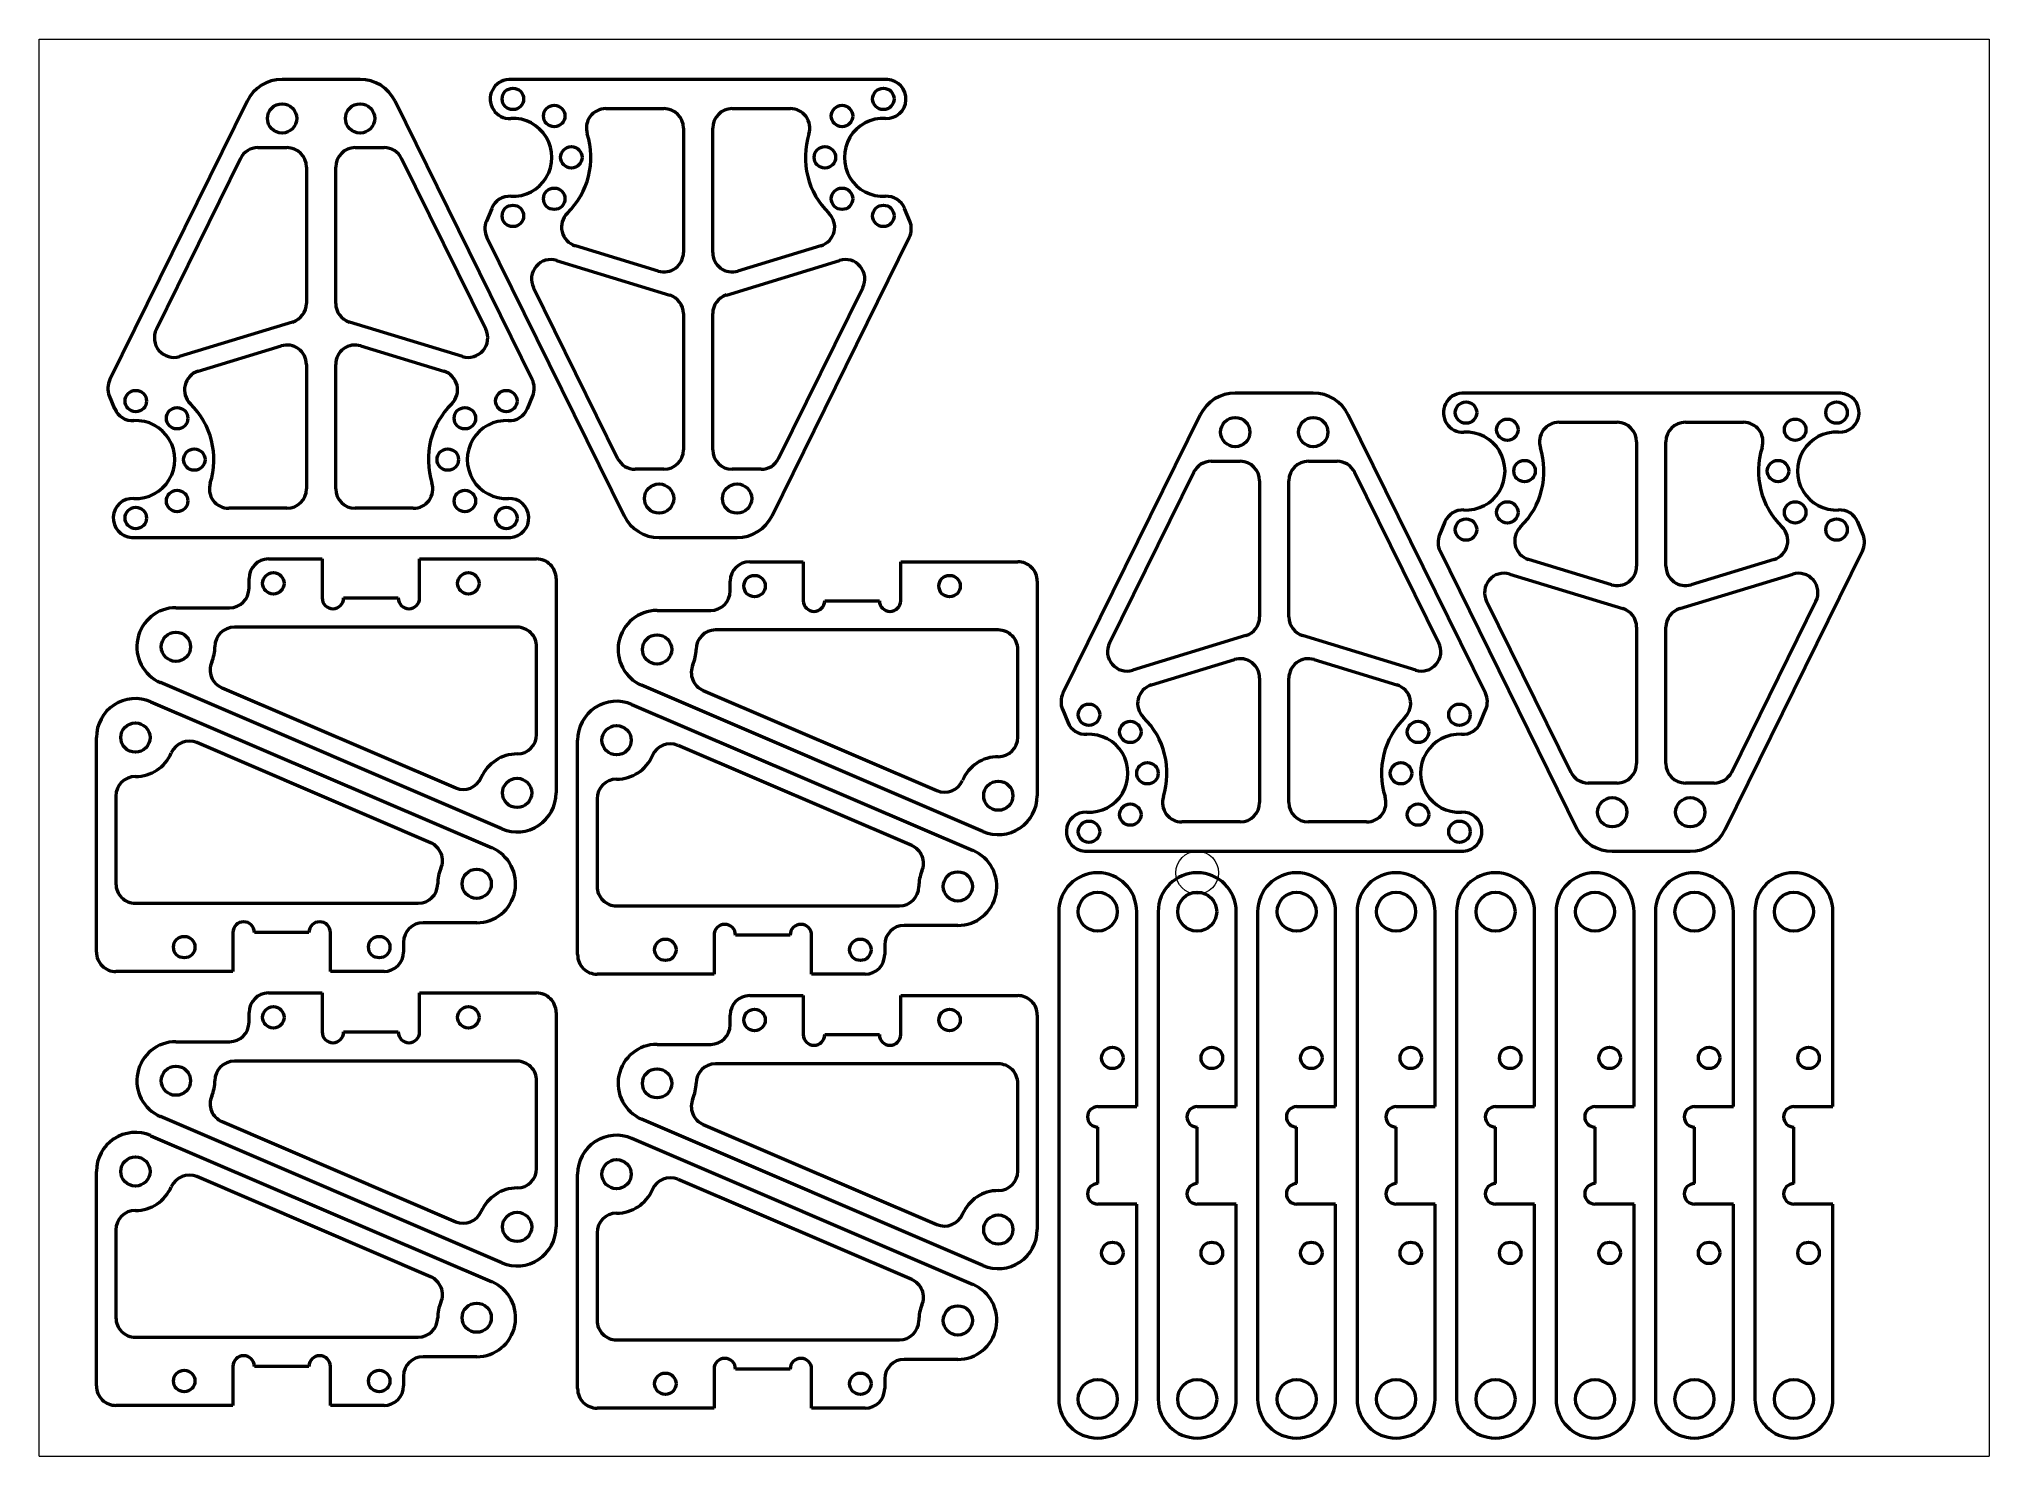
# Model space of a CAD drawing. Extents: x 0 to 200, y 0 to 145.
import ezdxf

# ---------------------------------------------------------------- set-up
doc = ezdxf.new("R2010")
doc.units = 0
doc.layers.get('0').update_dxf_attribs({"linetype": 'continuous', "lineweight": 13})
doc.layers.add('Visible (ISO)', color=7, linetype='continuous', lineweight=50)

msp = doc.modelspace()

# ---------------------------------------------------------------- linework, layer by layer
at = {"linetype": 'continuous'}
for p, q in [((0, 0), (0, 145.36)), ((0, 145.36), (200, 145.36)), ((200, 145.36), (200, 0)), ((0, 0), (200, 0))]:
    msp.add_line(p, q, dxfattribs=at)
msp.add_circle((118.79, 59.84), 2.2, dxfattribs=at)
at = {"layer": 'Visible (ISO)'}
for p, q in [((32.93, 141.22), (24.93, 141.22)), ((86.6, 141.22), (48.6, 141.22)), ((21.34, 138.98), (7.27, 110.42)), ((50.59, 110.42), (36.52, 138.98)), ((58.14, 138.22), (64.1, 138.22)), ((71.1, 138.22), (77.06, 138.22)), ((66.1, 136.22), (66.1, 123.47)), ((69.1, 123.47), (69.1, 136.22)), ((22.46, 134.22), (25.43, 134.22)), ((32.43, 134.22), (35.39, 134.22)), ((12.04, 115.58), (20.67, 133.1)), ((27.43, 132.22), (27.43, 118.24)), ((30.43, 118.24), (30.43, 132.22)), ((37.18, 133.1), (45.82, 115.58)), ((46.44, 127.99), (45.89, 126.66)), ((89.32, 126.66), (88.77, 127.99)), ((45.94, 125.01), (60.01, 96.45)), ((63.52, 121.55), (55.01, 124.16)), ((80.19, 124.16), (71.69, 121.55)), ((75.19, 96.45), (89.26, 125.01)), ((53.09, 122.65), (64.69, 119.1)), ((70.52, 119.1), (82.11, 122.65)), ((59.34, 102.33), (50.71, 119.85)), ((84.49, 119.85), (75.86, 102.33)), ((26.01, 116.33), (14.42, 112.78)), ((43.44, 112.78), (31.84, 116.33)), ((66.1, 117.19), (66.1, 103.22)), ((69.1, 103.22), (69.1, 117.19)), ((16.33, 111.28), (24.84, 113.88)), ((33.01, 113.88), (41.52, 111.28)), ((27.43, 111.97), (27.43, 99.22)), ((30.43, 99.22), (30.43, 111.97)), ((7.21, 108.77), (7.76, 107.44)), ((50.09, 107.44), (50.64, 108.77)), ((130.69, 109.04), (122.69, 109.04)), ((184.36, 109.04), (146.36, 109.04)), ((119.1, 106.81), (105.02, 78.25)), ((148.35, 78.25), (134.27, 106.81)), ((155.9, 106.04), (161.86, 106.04)), ((168.86, 106.04), (174.82, 106.04)), ((163.86, 104.04), (163.86, 91.29)), ((166.86, 91.29), (166.86, 104.04)), ((120.22, 102.04), (123.19, 102.04)), ((130.19, 102.04), (133.15, 102.04)), ((64.1, 101.22), (61.14, 101.22)), ((74.06, 101.22), (71.1, 101.22)), ((109.8, 83.4), (118.43, 100.93)), ((125.19, 100.04), (125.19, 86.07)), ((128.19, 86.07), (128.19, 100.04)), ((134.94, 100.93), (143.58, 83.4)), ((25.43, 97.22), (19.47, 97.22)), ((38.39, 97.22), (32.43, 97.22)), ((9.93, 94.22), (47.93, 94.22)), ((63.6, 94.22), (71.6, 94.22)), ((144.2, 95.82), (143.65, 94.49)), ((187.08, 94.49), (186.53, 95.82)), ((23.54, 92.02), (29.04, 92.02)), ((29.04, 92.02), (29.04, 88.02)), ((39.04, 92.02), (51.04, 92.02)), ((39.04, 88.02), (39.04, 92.02)), ((143.7, 92.84), (157.77, 64.27)), ((172.95, 64.27), (187.02, 92.84)), ((21.54, 89.02), (21.54, 90.02)), ((53.04, 90.02), (53.04, 68.02)), ((72.89, 91.74), (78.39, 91.74)), ((78.39, 91.74), (78.39, 87.74)), ((88.39, 91.74), (100.39, 91.74)), ((88.39, 87.74), (88.39, 91.74)), ((150.85, 90.48), (162.45, 86.93)), ((161.28, 89.38), (152.77, 91.98)), ((168.28, 86.93), (179.87, 90.48)), ((177.95, 91.98), (169.45, 89.38)), ((31.24, 88.02), (36.84, 88.02)), ((70.89, 88.74), (70.89, 89.74)), ((102.39, 89.74), (102.39, 67.74)), ((14.04, 87.02), (19.54, 87.02)), ((63.39, 86.74), (68.89, 86.74)), ((80.59, 87.74), (86.19, 87.74)), ((157.1, 70.16), (148.47, 87.68)), ((182.25, 87.68), (173.62, 70.16)), ((49.04, 85.02), (20.04, 85.02)), ((98.39, 84.74), (69.39, 84.74)), ((123.77, 84.16), (112.18, 80.61)), ((141.2, 80.61), (129.6, 84.16)), ((163.86, 85.02), (163.86, 71.04)), ((166.86, 71.04), (166.86, 85.02)), ((51.04, 74.02), (51.04, 83.02)), ((100.39, 73.74), (100.39, 82.74)), ((114.09, 79.1), (122.6, 81.71)), ((130.77, 81.71), (139.28, 79.1)), ((47.46, 64.34), (12.46, 79.34)), ((18.77, 78.82), (42.74, 68.54)), ((96.81, 64.06), (61.81, 79.06)), ((68.11, 78.54), (92.08, 68.27)), ((125.19, 79.79), (125.19, 67.04)), ((128.19, 67.04), (128.19, 79.79)), ((11.47, 77.38), (46.47, 62.38)), ((60.82, 77.1), (95.82, 62.1)), ((104.97, 76.6), (105.52, 75.27)), ((147.85, 75.27), (148.4, 76.6)), ((5.89, 51.7), (5.89, 73.7)), ((40.17, 62.9), (16.2, 73.18)), ((55.24, 51.43), (55.24, 73.43)), ((89.51, 62.63), (65.54, 72.9)), ((161.86, 69.04), (158.9, 69.04)), ((171.82, 69.04), (168.86, 69.04)), ((7.89, 67.7), (7.89, 58.7)), ((57.24, 67.43), (57.24, 58.43)), ((123.19, 65.04), (117.23, 65.04)), ((136.15, 65.04), (130.19, 65.04)), ((107.69, 62.04), (145.69, 62.04)), ((161.36, 62.04), (169.36, 62.04)), ((9.89, 56.7), (38.89, 56.7)), ((59.24, 56.43), (88.24, 56.43)), ((44.89, 54.7), (39.39, 54.7)), ((94.24, 54.43), (88.74, 54.43)), ((104.59, 55.84), (104.59, 5.84)), ((112.59, 35.84), (112.59, 55.84)), ((114.79, 55.84), (114.79, 5.84)), ((122.79, 35.84), (122.79, 55.84)), ((124.99, 55.84), (124.99, 5.84)), ((132.99, 35.84), (132.99, 55.84)), ((135.19, 55.84), (135.19, 5.84)), ((143.19, 35.84), (143.19, 55.84)), ((145.39, 55.84), (145.39, 5.84)), ((153.39, 35.84), (153.39, 55.84)), ((155.59, 55.84), (155.59, 5.84)), ((163.59, 35.84), (163.59, 55.84)), ((165.79, 55.84), (165.79, 5.84)), ((173.79, 35.84), (173.79, 55.84)), ((175.99, 55.84), (175.99, 5.84)), ((183.99, 35.84), (183.99, 55.84)), ((19.89, 53.7), (19.89, 49.7)), ((27.69, 53.7), (22.09, 53.7)), ((29.89, 49.7), (29.89, 53.7)), ((37.39, 52.7), (37.39, 51.7)), ((69.24, 53.43), (69.24, 49.43)), ((77.04, 53.43), (71.44, 53.43)), ((79.24, 49.43), (79.24, 53.43)), ((86.74, 52.43), (86.74, 51.43)), ((19.89, 49.7), (7.89, 49.7)), ((35.39, 49.7), (29.89, 49.7)), ((69.24, 49.43), (57.24, 49.43)), ((84.74, 49.43), (79.24, 49.43)), ((23.54, 47.5), (29.04, 47.5)), ((29.04, 47.5), (29.04, 43.5)), ((39.04, 47.5), (51.04, 47.5)), ((39.04, 43.5), (39.04, 47.5)), ((72.89, 47.23), (78.39, 47.23)), ((78.39, 47.23), (78.39, 43.23)), ((88.39, 47.23), (100.39, 47.23)), ((88.39, 43.23), (88.39, 47.23)), ((21.54, 44.5), (21.54, 45.5)), ((53.04, 45.5), (53.04, 23.5)), ((70.89, 44.23), (70.89, 45.23)), ((102.39, 45.23), (102.39, 23.23)), ((14.04, 42.5), (19.54, 42.5)), ((31.24, 43.5), (36.84, 43.5)), ((63.39, 42.23), (68.89, 42.23)), ((80.59, 43.23), (86.19, 43.23)), ((49.04, 40.5), (20.04, 40.5)), ((98.39, 40.23), (69.39, 40.23)), ((51.04, 29.5), (51.04, 38.5)), ((100.39, 29.23), (100.39, 38.23)), ((47.46, 19.83), (12.46, 34.83)), ((18.77, 34.3), (42.74, 24.03)), ((96.81, 19.55), (61.81, 34.55)), ((68.11, 34.02), (92.08, 23.75)), ((108.59, 35.84), (112.59, 35.84)), ((118.79, 35.84), (122.79, 35.84)), ((128.99, 35.84), (132.99, 35.84)), ((139.19, 35.84), (143.19, 35.84)), ((149.39, 35.84), (153.39, 35.84)), ((159.59, 35.84), (163.59, 35.84)), ((169.79, 35.84), (173.79, 35.84)), ((179.99, 35.84), (183.99, 35.84)), ((11.47, 32.86), (46.47, 17.86)), ((60.82, 32.59), (95.82, 17.59)), ((108.59, 27.94), (108.59, 33.74)), ((118.79, 27.94), (118.79, 33.74)), ((128.99, 27.94), (128.99, 33.74)), ((139.19, 27.94), (139.19, 33.74)), ((149.39, 27.94), (149.39, 33.74)), ((159.59, 27.94), (159.59, 33.74)), ((169.79, 27.94), (169.79, 33.74)), ((179.99, 27.94), (179.99, 33.74)), ((5.89, 7.19), (5.89, 29.19)), ((40.17, 18.39), (16.2, 28.66)), ((55.24, 6.91), (55.24, 28.91)), ((89.51, 18.11), (65.54, 28.38)), ((112.59, 25.84), (108.59, 25.84)), ((112.59, 5.84), (112.59, 25.84)), ((122.79, 25.84), (118.79, 25.84)), ((122.79, 5.84), (122.79, 25.84)), ((132.99, 25.84), (128.99, 25.84)), ((132.99, 5.84), (132.99, 25.84)), ((143.19, 25.84), (139.19, 25.84)), ((143.19, 5.84), (143.19, 25.84)), ((153.39, 25.84), (149.39, 25.84)), ((153.39, 5.84), (153.39, 25.84)), ((163.59, 25.84), (159.59, 25.84)), ((163.59, 5.84), (163.59, 25.84)), ((173.79, 25.84), (169.79, 25.84)), ((173.79, 5.84), (173.79, 25.84)), ((183.99, 25.84), (179.99, 25.84)), ((183.99, 5.84), (183.99, 25.84)), ((7.89, 23.19), (7.89, 14.19)), ((57.24, 22.91), (57.24, 13.91)), ((9.89, 12.19), (38.89, 12.19)), ((44.89, 10.19), (39.39, 10.19)), ((59.24, 11.91), (88.24, 11.91)), ((19.89, 9.19), (19.89, 5.19)), ((27.69, 9.19), (22.09, 9.19)), ((29.89, 5.19), (29.89, 9.19)), ((37.39, 8.19), (37.39, 7.19)), ((69.24, 8.91), (69.24, 4.91)), ((77.04, 8.91), (71.44, 8.91)), ((79.24, 4.91), (79.24, 8.91)), ((94.24, 9.91), (88.74, 9.91)), ((86.74, 7.91), (86.74, 6.91)), ((19.89, 5.19), (7.89, 5.19)), ((35.39, 5.19), (29.89, 5.19)), ((69.24, 4.91), (57.24, 4.91)), ((84.74, 4.91), (79.24, 4.91))]:
    msp.add_line(p, q, dxfattribs=at)
for centre, radius in [((48.6, 139.22), 1.1), ((86.6, 139.22), 1.1), ((24.93, 137.22), 1.5), ((32.93, 137.22), 1.5), ((52.84, 137.46), 1.1), ((82.36, 137.46), 1.1), ((54.6, 133.22), 1.1), ((80.6, 133.22), 1.1), ((52.84, 128.97), 1.1), ((82.36, 128.97), 1.1), ((48.6, 127.22), 1.1), ((86.6, 127.22), 1.1), ((9.93, 108.22), 1.1), ((47.93, 108.22), 1.1), ((146.36, 107.04), 1.1), ((184.36, 107.04), 1.1), ((14.17, 106.46), 1.1), ((43.68, 106.46), 1.1), ((122.69, 105.04), 1.5), ((130.69, 105.04), 1.5), ((150.6, 105.28), 1.1), ((180.12, 105.28), 1.1), ((15.93, 102.22), 1.1), ((41.93, 102.22), 1.1), ((152.36, 101.04), 1.1), ((178.36, 101.04), 1.1), ((14.17, 97.97), 1.1), ((43.68, 97.97), 1.1), ((63.6, 98.22), 1.5), ((71.6, 98.22), 1.5), ((9.93, 96.22), 1.1), ((47.93, 96.22), 1.1), ((146.36, 95.04), 1.1), ((150.6, 96.8), 1.1), ((180.12, 96.8), 1.1), ((184.36, 95.04), 1.1), ((24.04, 89.52), 1.1), ((44.04, 89.52), 1.1), ((73.39, 89.24), 1.1), ((93.39, 89.24), 1.1), ((14.04, 83.02), 1.5), ((63.39, 82.74), 1.5), ((107.69, 76.04), 1.1), ((145.69, 76.04), 1.1), ((9.89, 73.7), 1.5), ((59.24, 73.43), 1.5), ((111.93, 74.28), 1.1), ((141.44, 74.28), 1.1), ((113.69, 70.04), 1.1), ((139.69, 70.04), 1.1), ((49.04, 68.02), 1.5), ((98.39, 67.74), 1.5), ((111.93, 65.8), 1.1), ((141.44, 65.8), 1.1), ((161.36, 66.04), 1.5), ((169.36, 66.04), 1.5), ((107.69, 64.04), 1.1), ((145.69, 64.04), 1.1), ((44.89, 58.7), 1.5), ((94.24, 58.43), 1.5), ((108.59, 55.84), 2), ((118.79, 55.84), 2), ((128.99, 55.84), 2), ((139.19, 55.84), 2), ((149.39, 55.84), 2), ((159.59, 55.84), 2), ((169.79, 55.84), 2), ((179.99, 55.84), 2), ((14.89, 52.2), 1.1), ((34.89, 52.2), 1.1), ((64.24, 51.93), 1.1), ((84.24, 51.93), 1.1), ((24.04, 45), 1.1), ((44.04, 45), 1.1), ((73.39, 44.73), 1.1), ((93.39, 44.73), 1.1), ((14.04, 38.5), 1.5), ((110.09, 40.84), 1.1), ((120.29, 40.84), 1.1), ((130.49, 40.84), 1.1), ((140.69, 40.84), 1.1), ((150.89, 40.84), 1.1), ((161.09, 40.84), 1.1), ((171.29, 40.84), 1.1), ((181.49, 40.84), 1.1), ((63.39, 38.23), 1.5), ((9.89, 29.19), 1.5), ((59.24, 28.91), 1.5), ((49.04, 23.5), 1.5), ((98.39, 23.23), 1.5), ((110.09, 20.84), 1.1), ((120.29, 20.84), 1.1), ((130.49, 20.84), 1.1), ((140.69, 20.84), 1.1), ((150.89, 20.84), 1.1), ((161.09, 20.84), 1.1), ((171.29, 20.84), 1.1), ((181.49, 20.84), 1.1), ((44.89, 14.19), 1.5), ((94.24, 13.91), 1.5), ((14.89, 7.69), 1.1), ((34.89, 7.69), 1.1), ((64.24, 7.41), 1.1), ((84.24, 7.41), 1.1), ((108.59, 5.84), 2), ((118.79, 5.84), 2), ((128.99, 5.84), 2), ((139.19, 5.84), 2), ((149.39, 5.84), 2), ((159.59, 5.84), 2), ((169.79, 5.84), 2), ((179.99, 5.84), 2)]:
    msp.add_circle(centre, radius, dxfattribs=at)
for centre, radius, start, end in [((24.93, 137.22), 4, 450, 513.7715), ((32.93, 137.22), 4, 386.2285, 450), ((48.28, 139.21), 2, 453.0288, 633.0288), ((48.6, 133.22), 8, 450, 453.0288), ((86.6, 133.22), 8, 806.9712, 810), ((86.92, 139.21), 2, 626.9712, 806.9712), ((58.14, 136.22), 2, 450, 557.4576), ((64.1, 136.22), 2, 720, 810), ((71.1, 136.22), 2, 450, 540), ((77.06, 136.22), 2, 702.5424, 810), ((48.6, 133.22), 4, 626.9712, 813.0288), ((86.6, 133.22), 4, 806.9712, 993.0288), ((22.46, 132.22), 2, 450, 513.7715), ((25.43, 132.22), 2, 360, 450), ((32.43, 132.22), 2, 450, 540), ((35.39, 132.22), 2, 386.2285, 450), ((48.6, 133.22), 8, 314.3668, 377.4576), ((86.6, 133.22), 8, 522.5424, 585.6332), ((48.28, 127.23), 2, 806.9712, 877.5), ((86.92, 127.23), 2, 742.5, 813.0288), ((47.73, 125.9), 2, 517.5, 566.2285), ((55.59, 126.07), 2, 494.3668, 612.9923), ((79.61, 126.07), 2, 647.0077, 765.6332), ((87.47, 125.9), 2, 693.7715, 742.5), ((52.51, 120.74), 2, 432.9923, 566.2285), ((64.1, 123.47), 2, 612.9923, 720), ((71.1, 123.47), 2, 540, 647.0077), ((82.7, 120.74), 2, 693.7715, 827.0077), ((25.43, 118.24), 2, 287.0077, 360), ((32.43, 118.24), 2, 540, 612.9923), ((64.1, 117.19), 2, 720, 792.9923), ((71.1, 117.19), 2, 467.0077, 540), ((13.83, 114.7), 2, 513.7715, 647.0077), ((44.02, 114.7), 2, 252.9923, 386.2285), ((25.43, 111.97), 2, 360, 467.0077), ((32.43, 111.97), 2, 432.9923, 540), ((9.06, 109.54), 2, 513.7715, 562.5), ((16.92, 109.37), 2, 467.0077, 585.6332), ((40.93, 109.37), 2, 314.3668, 432.9923), ((48.79, 109.54), 2, 337.5, 386.2285), ((122.69, 105.04), 4, 450, 513.7715), ((130.69, 105.04), 4, 386.2285, 450), ((146.04, 107.03), 2, 453.0288, 633.0288), ((146.36, 101.04), 8, 450, 453.0288), ((184.36, 101.04), 8, 806.9712, 810), ((184.68, 107.03), 2, 626.9712, 806.9712), ((9.61, 108.21), 2, 562.5, 633.0288), ((9.93, 102.22), 4, 626.9712, 813.0288), ((9.93, 102.22), 8, 342.5424, 405.6332), ((47.93, 102.22), 8, 134.3668, 197.4576), ((47.93, 102.22), 4, 446.9712, 633.0288), ((48.24, 108.21), 2, 626.9712, 697.5), ((155.9, 104.04), 2, 450, 557.4576), ((161.86, 104.04), 2, 720, 810), ((168.86, 104.04), 2, 450, 540), ((174.82, 104.04), 2, 702.5424, 810), ((146.36, 101.04), 4, 626.9712, 813.0288), ((184.36, 101.04), 4, 806.9712, 993.0288), ((61.14, 103.22), 2, 566.2285, 630), ((64.1, 103.22), 2, 630, 720), ((71.1, 103.22), 2, 540, 630), ((74.06, 103.22), 2, 630, 693.7715), ((120.22, 100.04), 2, 450, 513.7715), ((123.19, 100.04), 2, 360, 450), ((130.19, 100.04), 2, 450, 540), ((133.15, 100.04), 2, 386.2285, 450), ((146.36, 101.04), 8, 314.3668, 377.4576), ((184.36, 101.04), 8, 522.5424, 585.6332), ((9.61, 96.23), 2, 446.9712, 626.9712), ((19.47, 99.22), 2, 522.5424, 630), ((25.43, 99.22), 2, 270, 360), ((32.43, 99.22), 2, 540, 630), ((38.39, 99.22), 2, 270, 377.4576), ((48.24, 96.23), 2, 273.0288, 453.0288), ((63.6, 98.22), 4, 566.2285, 630), ((71.6, 98.22), 4, 630, 693.7715), ((146.04, 95.05), 2, 806.9712, 877.5), ((184.68, 95.05), 2, 742.5, 813.0288), ((9.93, 102.22), 8, 626.9712, 630), ((47.93, 102.22), 8, 270, 273.0288), ((145.49, 93.72), 2, 517.5, 566.2285), ((153.35, 93.89), 2, 494.3668, 612.9923), ((177.37, 93.89), 2, 647.0077, 765.6332), ((185.23, 93.72), 2, 693.7715, 742.5), ((23.54, 90.02), 2, 1170, 1260), ((51.04, 90.02), 2, 1080, 1170), ((72.89, 89.74), 2, 1170, 1260), ((100.39, 89.74), 2, 1080, 1170), ((150.26, 88.56), 2, 432.9923, 566.2285), ((161.86, 91.29), 2, 612.9923, 720), ((168.86, 91.29), 2, 540, 647.0077), ((180.46, 88.56), 2, 693.7715, 827.0077), ((19.54, 89.02), 2, 1350, 1440), ((30.14, 88.02), 1.1, 1260, 1440), ((37.94, 88.02), 1.1, 1260, 1440), ((68.89, 88.74), 2, 1350, 1440), ((14.04, 83.02), 4, 1170, 1326.8014), ((63.39, 82.74), 4, 1170, 1326.8014), ((79.49, 87.74), 1.1, 1260, 1440), ((87.29, 87.74), 1.1, 1260, 1440), ((123.19, 86.07), 2, 287.0077, 360), ((130.19, 86.07), 2, 540, 612.9923), ((161.86, 85.02), 2, 720, 792.9923), ((168.86, 85.02), 2, 467.0077, 540), ((20.04, 83.02), 2, 1170, 1260), ((49.04, 83.02), 2, 1440, 1170), ((69.39, 82.74), 2, 1170, 1260), ((98.39, 82.74), 2, 1440, 1170), ((14.04, 83.02), 4, 1416.8014, 1440), ((63.39, 82.74), 4, 1416.8014, 1440), ((111.59, 82.52), 2, 513.7715, 647.0077), ((141.78, 82.52), 2, 252.9923, 386.2285), ((19.55, 80.65), 2, 1236.8014, 1326.8014), ((68.9, 80.38), 2, 1236.8014, 1326.8014), ((123.19, 79.79), 2, 360, 467.0077), ((130.19, 79.79), 2, 432.9923, 540), ((106.82, 77.36), 2, 513.7715, 562.5), ((114.68, 77.19), 2, 467.0077, 585.6332), ((138.69, 77.19), 2, 314.3668, 432.9923), ((146.55, 77.36), 2, 337.5, 386.2285), ((9.89, 73.7), 4, 1146.8014, 1260), ((59.24, 73.43), 4, 1146.8014, 1260), ((49.04, 74.02), 2, 1350, 1440), ((107.37, 76.03), 2, 562.5, 633.0288), ((107.69, 70.04), 4, 626.9712, 813.0288), ((107.69, 70.04), 8, 342.5424, 405.6332), ((145.69, 70.04), 8, 134.3668, 197.4576), ((145.69, 70.04), 4, 446.9712, 633.0288), ((146, 76.03), 2, 626.9712, 697.5), ((9.89, 73.7), 4, 990, 1056.8014), ((15.41, 71.34), 2, 1146.8014, 1236.8014), ((49.04, 68.02), 4, 1170, 1236.8014), ((64.75, 71.06), 2, 1146.8014, 1236.8014), ((98.39, 73.74), 2, 1350, 1440), ((59.24, 73.43), 4, 990, 1056.8014), ((98.39, 67.74), 4, 1170, 1236.8014), ((158.9, 71.04), 2, 566.2285, 630), ((161.86, 71.04), 2, 630, 720), ((168.86, 71.04), 2, 540, 630), ((171.82, 71.04), 2, 630, 693.7715), ((9.89, 67.7), 2, 1170, 1260), ((43.52, 70.38), 2, 1326.8014, 1416.8014), ((49.04, 68.02), 4, 1326.8014, 1440), ((59.24, 67.43), 2, 1170, 1260), ((92.87, 70.1), 2, 1326.8014, 1416.8014), ((98.39, 67.74), 4, 1326.8014, 1440), ((107.37, 64.05), 2, 446.9712, 626.9712), ((117.23, 67.04), 2, 522.5424, 630), ((123.19, 67.04), 2, 270, 360), ((130.19, 67.04), 2, 540, 630), ((136.15, 67.04), 2, 270, 377.4576), ((146, 64.05), 2, 273.0288, 453.0288), ((161.36, 66.04), 4, 566.2285, 630), ((169.36, 66.04), 4, 630, 693.7715), ((39.38, 61.07), 2, 1056.8014, 1146.8014), ((44.89, 58.7), 4, 990, 1146.8014), ((88.72, 60.79), 2, 1056.8014, 1146.8014), ((94.24, 58.43), 4, 990, 1146.8014), ((107.69, 70.04), 8, 626.9712, 630), ((145.69, 70.04), 8, 270, 273.0288), ((44.89, 58.7), 4, 1236.8014, 1260), ((94.24, 58.43), 4, 1236.8014, 1260), ((9.89, 58.7), 2, 1260, 990), ((38.89, 58.7), 2, 990, 1080), ((59.24, 58.43), 2, 1260, 990), ((88.24, 58.43), 2, 990, 1080), ((108.59, 55.84), 4, 360, 540), ((118.79, 55.84), 4, 360, 540), ((128.99, 55.84), 4, 360, 540), ((139.19, 55.84), 4, 360, 540), ((149.39, 55.84), 4, 360, 540), ((159.59, 55.84), 4, 360, 540), ((169.79, 55.84), 4, 360, 540), ((179.99, 55.84), 4, 360, 540), ((20.99, 53.7), 1.1, 1080, 1260), ((28.79, 53.7), 1.1, 1080, 1260), ((39.39, 52.7), 2, 1170, 1260), ((70.34, 53.43), 1.1, 1080, 1260), ((78.14, 53.43), 1.1, 1080, 1260), ((88.74, 52.43), 2, 1170, 1260), ((7.89, 51.7), 2, 900, 990), ((35.39, 51.7), 2, 990, 1080), ((57.24, 51.43), 2, 900, 990), ((84.74, 51.43), 2, 990, 1080), ((23.54, 45.5), 2, 1170, 1260), ((51.04, 45.5), 2, 1080, 1170), ((72.89, 45.23), 2, 1170, 1260), ((100.39, 45.23), 2, 1080, 1170), ((19.54, 44.5), 2, 1350, 1440), ((68.89, 44.23), 2, 1350, 1440), ((14.04, 38.5), 4, 1170, 1326.8014), ((30.14, 43.5), 1.1, 1260, 1440), ((37.94, 43.5), 1.1, 1260, 1440), ((63.39, 38.23), 4, 1170, 1326.8014), ((79.49, 43.23), 1.1, 1260, 1440), ((87.29, 43.23), 1.1, 1260, 1440), ((20.04, 38.5), 2, 1170, 1260), ((49.04, 38.5), 2, 1440, 1170), ((69.39, 38.23), 2, 1170, 1260), ((98.39, 38.23), 2, 1440, 1170), ((14.04, 38.5), 4, 1416.8014, 1440), ((63.39, 38.23), 4, 1416.8014, 1440), ((19.55, 36.14), 2, 1236.8014, 1326.8014), ((68.9, 35.86), 2, 1236.8014, 1326.8014), ((108.59, 34.79), 1.05, 90, 270), ((118.79, 34.79), 1.05, 90, 270), ((128.99, 34.79), 1.05, 90, 270), ((139.19, 34.79), 1.05, 90, 270), ((149.39, 34.79), 1.05, 90, 270), ((159.59, 34.79), 1.05, 90, 270), ((169.79, 34.79), 1.05, 90, 270), ((179.99, 34.79), 1.05, 90, 270), ((9.89, 29.19), 4, 1146.8014, 1260), ((59.24, 28.91), 4, 1146.8014, 1260), ((15.41, 26.82), 2, 1146.8014, 1236.8014), ((49.04, 29.5), 2, 1350, 1440), ((64.75, 26.55), 2, 1146.8014, 1236.8014), ((98.39, 29.23), 2, 1350, 1440), ((9.89, 29.19), 4, 990, 1056.8014), ((49.04, 23.5), 4, 1170, 1236.8014), ((59.24, 28.91), 4, 990, 1056.8014), ((98.39, 23.23), 4, 1170, 1236.8014), ((108.59, 26.89), 1.05, 90, 270), ((118.79, 26.89), 1.05, 90, 270), ((128.99, 26.89), 1.05, 90, 270), ((139.19, 26.89), 1.05, 90, 270), ((149.39, 26.89), 1.05, 90, 270), ((159.59, 26.89), 1.05, 90, 270), ((169.79, 26.89), 1.05, 90, 270), ((179.99, 26.89), 1.05, 90, 270), ((9.89, 23.19), 2, 1170, 1260), ((43.52, 25.87), 2, 1326.8014, 1416.8014), ((59.24, 22.91), 2, 1170, 1260), ((92.87, 25.59), 2, 1326.8014, 1416.8014), ((49.04, 23.5), 4, 1326.8014, 1440), ((98.39, 23.23), 4, 1326.8014, 1440), ((39.38, 16.55), 2, 1056.8014, 1146.8014), ((88.72, 16.27), 2, 1056.8014, 1146.8014), ((44.89, 14.19), 4, 990, 1146.8014), ((94.24, 13.91), 4, 990, 1146.8014), ((9.89, 14.19), 2, 1260, 990), ((38.89, 14.19), 2, 990, 1080), ((44.89, 14.19), 4, 1236.8014, 1260), ((94.24, 13.91), 4, 1236.8014, 1260), ((59.24, 13.91), 2, 1260, 990), ((88.24, 13.91), 2, 990, 1080), ((20.99, 9.19), 1.1, 1080, 1260), ((28.79, 9.19), 1.1, 1080, 1260), ((39.39, 8.19), 2, 1170, 1260), ((70.34, 8.91), 1.1, 1080, 1260), ((78.14, 8.91), 1.1, 1080, 1260), ((88.74, 7.91), 2, 1170, 1260), ((7.89, 7.19), 2, 900, 990), ((35.39, 7.19), 2, 990, 1080), ((57.24, 6.91), 2, 900, 990), ((84.74, 6.91), 2, 990, 1080), ((108.59, 5.84), 4, 180, 360), ((118.79, 5.84), 4, 180, 360), ((128.99, 5.84), 4, 180, 360), ((139.19, 5.84), 4, 180, 360), ((149.39, 5.84), 4, 180, 360), ((159.59, 5.84), 4, 180, 360), ((169.79, 5.84), 4, 180, 360), ((179.99, 5.84), 4, 180, 360)]:
    msp.add_arc(centre, radius, start, end, dxfattribs=at)

doc.saveas('drawing.dxf')
